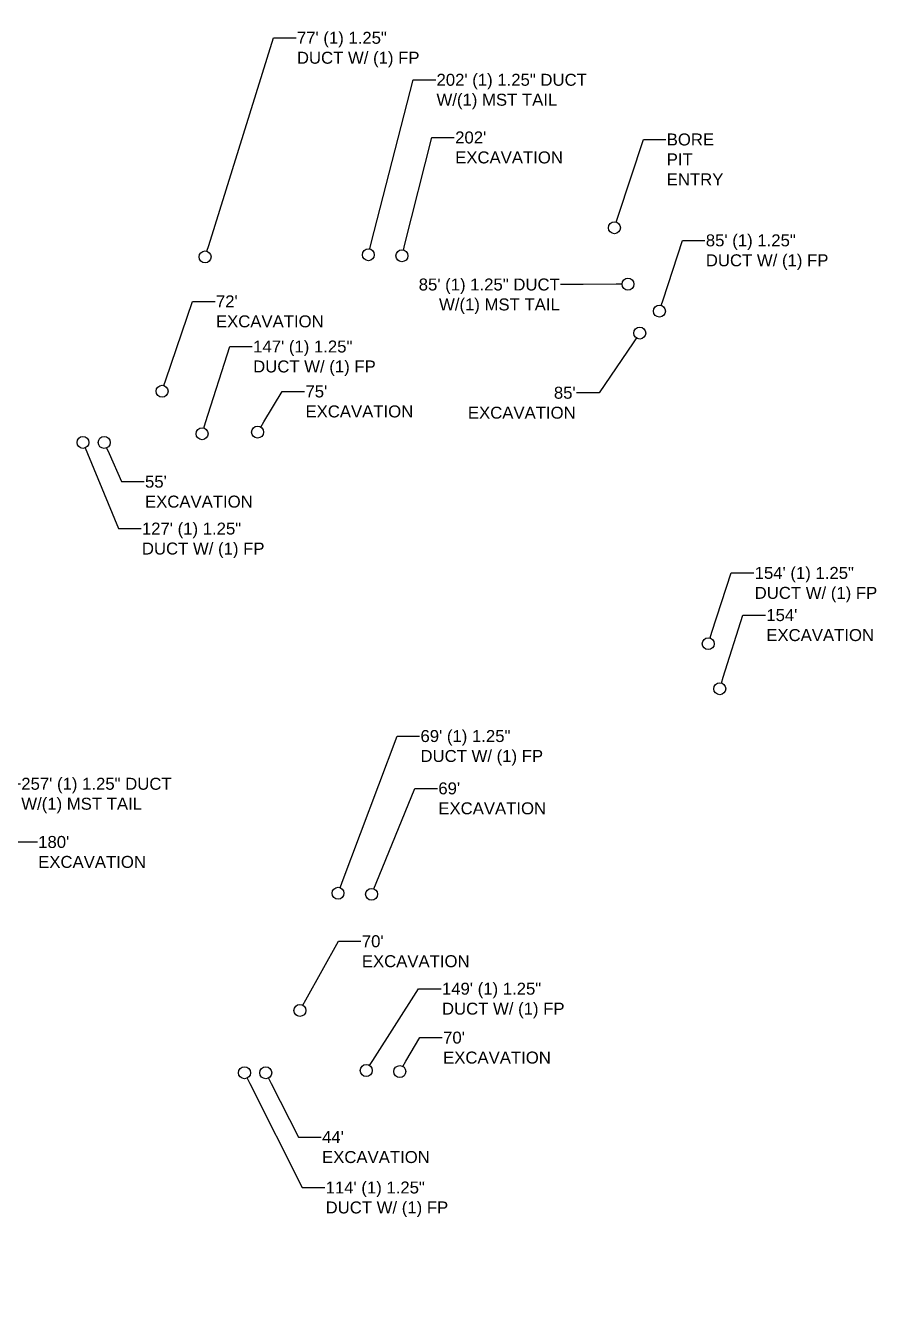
# Model space of a CAD drawing. Header units: millimetres. Extents: x -41032736 to 811436, y 699275 to 12282705.
# Drawn here: x -41031512 to -41031158, y 12280248 to 12280788 of the extents above; entities that cross this region are included whole.
import ezdxf
from ezdxf import colors
from ezdxf.entities.mleader import LeaderData, LeaderLine
from ezdxf.math import Vec2, Vec3

# ---------------------------------------------------------------- set-up
doc = ezdxf.new("R2010")
doc.units = ezdxf.units.MM
doc.header["$MEASUREMENT"] = 0
doc.layers.get('0').update_dxf_attribs({"linetype": 'CONTINUOUS'})
doc.layers.add('EXCAVATION', color=1, linetype='CONTINUOUS')
doc.styles.add('Legend', font='arial.ttf')

# ---------------------------------------------------------------- blocks, each defined once
blk = doc.blocks.new('_DotBlank')
at = {"color": 0, "linetype": 'ByBlock', "lineweight": -2}
blk.add_line((-0.5, 0), (-1, 0), dxfattribs=at)
blk.add_circle((0, 0), 0.5, dxfattribs=at)

msp = doc.modelspace()

# ---------------------------------------------------------------- leaders
at = {"layer": 'EXCAVATION', "linetype": 'Continuous'}
ml = msp.add_multileader_mtext('Standard', dxfattribs=at)
ml.set_content('202\' (1) 1.25" DUCT\\PW/(1) {\\W1;MST TAIL}', color=256, style='Legend')
ml.set_leader_properties()
ml.set_arrow_properties(name='DOTBLANK')
ml.build(insert=Vec2(0, 0))
ml.multileader.update_dxf_attribs({"dogleg_length": 0.36, "arrow_head_size": 5})
ctx = ml.context
ctx.base_point, ctx.char_height, ctx.arrow_head_size, ctx.landing_gap_size, ctx.plane_origin = Vec3(-41031340.35, 12280765.05), 5, 5, 0.347, Vec3(-41031379.46, 12280582.12)
notes = []
notes.append((ctx, [(0, (1, 1, 0), (-41031349.78, 12280765.05), (1, 0), 9.42, [(0, [(-41031368.49, 12280691.96)], 0, [])])]))
ctx.mtext.insert, ctx.mtext.width, ctx.mtext.flow_direction = Vec3(-41031340.01, 12280767.55), 0.00000000248, 5
ctx.mtext.has_bg_fill, ctx.mtext.bg_color, ctx.mtext.bg_scale_factor, ctx.mtext.bg_transparency, ctx.mtext.use_window_bg_color = 1, -1027028792, 1.5, 0, 1
ml = msp.add_multileader_mtext('Standard', dxfattribs=at)
ml.set_content('85\' (1) 1.25"\\PDUCT W/ (1) FP', color=256, style='Legend')
ml.set_leader_properties()
ml.set_arrow_properties(name='DOTBLANK')
ml.build(insert=Vec2(0, 0))
ml.multileader.update_dxf_attribs({"dogleg_length": 0.36, "arrow_head_size": 5})
ctx = ml.context
ctx.base_point, ctx.char_height, ctx.arrow_head_size, ctx.landing_gap_size, ctx.plane_origin = Vec3(-41031227.86, 12280697.98), 5, 5, 0.347, Vec3(-41031257.86, 12280558.58)
notes.append((ctx, [(0, (1, 1, 0), (-41031237.28, 12280697.98), (1, 0), 9.42, [(0, [(-41031246.89, 12280668.42)], 0, [])])]))
ctx.mtext.insert, ctx.mtext.width, ctx.mtext.flow_direction = Vec3(-41031227.51, 12280700.48), 0.00000000248, 5
ctx.mtext.has_bg_fill, ctx.mtext.bg_color, ctx.mtext.bg_scale_factor, ctx.mtext.bg_transparency, ctx.mtext.use_window_bg_color = 1, -1027028792, 1.5, 0, 1
ml = msp.add_multileader_mtext('Standard', dxfattribs=at)
ml.set_content('85\' (1) 1.25" DUCT\\PW/(1) {\\W1;MST TAIL}', color=256, style='Legend')
ml.set_leader_properties()
ml.set_arrow_properties(name='DOTBLANK')
ml.build(insert=Vec2(0, 0))
ml.multileader.update_dxf_attribs({"dogleg_length": 0.36, "arrow_head_size": 5})
ctx = ml.context
ctx.base_point, ctx.char_height, ctx.arrow_head_size, ctx.landing_gap_size, ctx.plane_origin = Vec3(-41031363.03, 12280679.54), 5, 5, 0.347, Vec3(-41031273.42, 12280579.96)
ctx.text_align_type = 2
notes.append((ctx, [(1, (1, 1, 0), (-41031278.75, 12280679.54), (-1, 0), 9.42, [(0, [(-41031260.02, 12280679.68)], 0, [])])]))
ctx.mtext.insert, ctx.mtext.width, ctx.mtext.alignment, ctx.mtext.flow_direction = Vec3(-41031288.52, 12280682.04), 0.00000000248, 3, 5
ctx.mtext.has_bg_fill, ctx.mtext.bg_color, ctx.mtext.bg_scale_factor, ctx.mtext.bg_transparency, ctx.mtext.use_window_bg_color = 1, -1027028792, 1.5, 0, 1
at = {"layer": 'EXCAVATION', "color": 1, "lineweight": 9}
ml = msp.add_multileader_mtext('Standard', dxfattribs=at)
ml.set_content("72' \\PEXCAVATION ", color=1, style='Legend')
ml.set_leader_properties()
ml.set_arrow_properties(name='DOTBLANK')
ml.build(insert=Vec2(0, 0))
ml.multileader.update_dxf_attribs({"dogleg_length": 0.36, "arrow_head_size": 5})
ctx = ml.context
ctx.base_point, ctx.char_height, ctx.arrow_head_size, ctx.landing_gap_size, ctx.plane_origin = Vec3(-41031432.51, 12280672.48), 5, 5, 0.347, Vec3(-41031430.8, 12280600.52)
notes.append((ctx, [(1, (1, 1, 0), (-41031441.93, 12280672.48), (1, 0), 9.42, [(0, [(-41031454.67, 12280634.95)], 0, [])])]))
ctx.mtext.insert, ctx.mtext.width, ctx.mtext.defined_height, ctx.mtext.flow_direction = Vec3(-41031432.16, 12280674.98), 35.783, 11.4, 5
ctx.mtext.has_bg_fill, ctx.mtext.bg_color, ctx.mtext.bg_scale_factor, ctx.mtext.bg_transparency, ctx.mtext.use_window_bg_color = 1, -1027028792, 1.5, 0, 1
at = {"layer": 'EXCAVATION', "linetype": 'Continuous'}
ml = msp.add_multileader_mtext('Standard', dxfattribs=at)
ml.set_content('127\' (1) 1.25"\\PDUCT W/ (1) FP', color=256, style='Legend')
ml.set_leader_properties()
ml.set_arrow_properties(name='DOTBLANK')
ml.build(insert=Vec2(0, 0))
ml.multileader.update_dxf_attribs({"dogleg_length": 0.36, "arrow_head_size": 5})
ctx = ml.context
ctx.base_point, ctx.char_height, ctx.arrow_head_size, ctx.landing_gap_size, ctx.plane_origin = Vec3(-41031463.43, 12280577.58), 5, 5, 0.347, Vec3(-41031498.66, 12280503.75)
notes.append((ctx, [(0, (1, 1, 0), (-41031472.85, 12280577.58), (1, 0), 9.42, [(0, [(-41031487.69, 12280613.59)], 0, [])])]))
ctx.mtext.insert, ctx.mtext.width, ctx.mtext.flow_direction = Vec3(-41031463.08, 12280580.08), 0.00000000248, 5
ctx.mtext.has_bg_fill, ctx.mtext.bg_color, ctx.mtext.bg_scale_factor, ctx.mtext.bg_transparency, ctx.mtext.use_window_bg_color = 1, -1027028792, 1.5, 0, 1
ml = msp.add_multileader_mtext('Standard', dxfattribs=at)
ml.set_content('154\' (1) 1.25"\\PDUCT W/ (1) FP', color=256, style='Legend')
ml.set_leader_properties()
ml.set_arrow_properties(name='DOTBLANK')
ml.build(insert=Vec2(0, 0))
ml.multileader.update_dxf_attribs({"dogleg_length": 0.36, "arrow_head_size": 5})
ctx = ml.context
ctx.base_point, ctx.char_height, ctx.arrow_head_size, ctx.landing_gap_size, ctx.plane_origin = Vec3(-41031207.46, 12280559.07), 5, 5, 0.347, Vec3(-41031237.46, 12280419.67)
notes.append((ctx, [(0, (1, 1, 0), (-41031216.88, 12280559.07), (1, 0), 9.42, [(0, [(-41031226.49, 12280529.51)], 0, [])])]))
ctx.mtext.insert, ctx.mtext.width, ctx.mtext.flow_direction = Vec3(-41031207.11, 12280561.57), 0.00000000248, 5
ctx.mtext.has_bg_fill, ctx.mtext.bg_color, ctx.mtext.bg_scale_factor, ctx.mtext.bg_transparency, ctx.mtext.use_window_bg_color = 1, -1027028792, 1.5, 0, 1
ml = msp.add_multileader_mtext('Standard', dxfattribs=at)
ml.set_content('69\' (1) 1.25"\\PDUCT W/ (1) FP', color=256, style='Legend')
ml.set_leader_properties()
ml.set_arrow_properties(name='DOTBLANK')
ml.build(insert=Vec2(0, 0))
ml.multileader.update_dxf_attribs({"dogleg_length": 0.36, "arrow_head_size": 5})
ctx = ml.context
ctx.base_point, ctx.char_height, ctx.arrow_head_size, ctx.landing_gap_size, ctx.plane_origin = Vec3(-41031347.05, 12280490.93), 5, 5, 0.347, Vec3(-41031392.13, 12280315.4)
notes.append((ctx, [(0, (1, 1, 0), (-41031356.48, 12280490.93), (1, 0), 9.42, [(0, [(-41031381.16, 12280425.24)], 0, [])])]))
ctx.mtext.insert, ctx.mtext.width, ctx.mtext.flow_direction = Vec3(-41031346.71, 12280493.43), 0.00000000248, 5
ctx.mtext.has_bg_fill, ctx.mtext.bg_color, ctx.mtext.bg_scale_factor, ctx.mtext.bg_transparency, ctx.mtext.use_window_bg_color = 1, -1027028792, 1.5, 0, 1
ml = msp.add_multileader_mtext('Standard', dxfattribs=at)
ml.set_content('257\' (1) 1.25" DUCT\\PW/(1) {\\W1;MST TAIL}', color=256, style='Legend')
ml.set_leader_properties()
ml.set_arrow_properties(name='DOTBLANK')
ml.build(insert=Vec2(0, 0))
ml.multileader.update_dxf_attribs({"dogleg_length": 0.36, "arrow_head_size": 5})
ctx = ml.context
ctx.base_point, ctx.char_height, ctx.arrow_head_size, ctx.landing_gap_size, ctx.plane_origin = Vec3(-41031513.82, 12280470.99), 5, 5, 0.347, Vec3(-41031549.76, 12280305.69)
notes.append((ctx, [(0, (1, 1, 0), (-41031523.24, 12280470.99), (1, 0), 9.42, [(0, [(-41031538.79, 12280415.53)], 0, [])])]))
ctx.mtext.insert, ctx.mtext.width, ctx.mtext.flow_direction = Vec3(-41031513.47, 12280473.49), 0.00000000248, 5
ctx.mtext.has_bg_fill, ctx.mtext.bg_color, ctx.mtext.bg_scale_factor, ctx.mtext.bg_transparency, ctx.mtext.use_window_bg_color = 1, -1027028792, 1.5, 0, 1
ml = msp.add_multileader_mtext('Standard', dxfattribs=at)
ml.set_content('149\' (1) 1.25"\\PDUCT W/ (1) FP', color=256, style='Legend')
ml.set_leader_properties()
ml.set_arrow_properties(name='DOTBLANK')
ml.build(insert=Vec2(0, 0))
ml.multileader.update_dxf_attribs({"dogleg_length": 0.36, "arrow_head_size": 5})
ctx = ml.context
ctx.base_point, ctx.char_height, ctx.arrow_head_size, ctx.landing_gap_size, ctx.plane_origin = Vec3(-41031338.08, 12280385.39), 5, 5, 0.347, Vec3(-41031380.33, 12280241.38)
notes.append((ctx, [(0, (1, 1, 0), (-41031347.51, 12280385.39), (1, 0), 9.42, [(0, [(-41031369.36, 12280351.22)], 0, [])])]))
ctx.mtext.insert, ctx.mtext.width, ctx.mtext.flow_direction = Vec3(-41031337.74, 12280387.89), 0.00000000248, 5
ctx.mtext.has_bg_fill, ctx.mtext.bg_color, ctx.mtext.bg_scale_factor, ctx.mtext.bg_transparency, ctx.mtext.use_window_bg_color = 1, -1027028792, 1.5, 0, 1
for ctx, leaders in notes:
    for number, flags, end, landing, length, lines in leaders:
        leader = LeaderData()
        leader.index, (leader.has_last_leader_line, leader.has_dogleg_vector, leader.attachment_direction) = number, flags
        leader.last_leader_point, leader.dogleg_vector, leader.dogleg_length = Vec3(end), Vec3(landing), length
        for number, points, colour, breaks in lines:
            line = LeaderLine()
            line.index, line.vertices, line.color, line.breaks = number, Vec3.list(points), colors.encode_raw_color(colour), breaks
            leader.lines.append(line)
        ctx.leaders.append(leader)

# ---------------------------------------------------------------- next in the draw order: leaders
at = {"layer": 'EXCAVATION', "color": 1, "lineweight": 9}
ml = msp.add_multileader_mtext('Standard', dxfattribs=at)
ml.set_content("202' \\PEXCAVATION ", color=1, style='Legend')
ml.set_leader_properties()
ml.set_arrow_properties(name='DOTBLANK')
ml.build(insert=Vec2(0, 0))
ml.multileader.update_dxf_attribs({"dogleg_length": 0.36, "arrow_head_size": 5})
ctx = ml.context
ctx.base_point, ctx.char_height, ctx.arrow_head_size, ctx.landing_gap_size, ctx.plane_origin = Vec3(-41031332.56, 12280740.96), 5, 5, 0.347, Vec3(-41031339.84, 12280638.71)
notes = []
notes.append((ctx, [(1, (1, 1, 0), (-41031341.99, 12280740.96), (1, 0), 9.42, [(0, [(-41031354.47, 12280691.52)], 0, [])])]))
ctx.mtext.insert, ctx.mtext.width, ctx.mtext.defined_height, ctx.mtext.flow_direction = Vec3(-41031332.22, 12280743.46), 35.783, 11.4, 5
ctx.mtext.has_bg_fill, ctx.mtext.bg_color, ctx.mtext.bg_scale_factor, ctx.mtext.bg_transparency, ctx.mtext.use_window_bg_color = 1, -1027028792, 1.5, 0, 1
at = {"layer": 'EXCAVATION', "color": 7, "lineweight": 9}
ml = msp.add_multileader_mtext('Standard', dxfattribs=at)
ml.set_content('BORE PIT ENTRY ', color=7, style='Legend')
ml.set_leader_properties()
ml.set_arrow_properties(name='DOTBLANK')
ml.build(insert=Vec2(0, 0))
ml.multileader.update_dxf_attribs({"dogleg_length": 0.36, "arrow_head_size": 5})
ctx = ml.context
ctx.base_point, ctx.char_height, ctx.arrow_head_size, ctx.landing_gap_size, ctx.plane_origin = Vec3(-41031244.18, 12280740.12), 5, 5, 0.347, Vec3(-41031251.05, 12280650.45)
notes.append((ctx, [(1, (1, 1, 0), (-41031253.6, 12280740.12), (1, 0), 9.42, [(0, [(-41031265.69, 12280703.27)], 0, [])])]))
ctx.mtext.insert, ctx.mtext.width, ctx.mtext.defined_height, ctx.mtext.flow_direction = Vec3(-41031243.84, 12280742.62), 22.8053, 11.4, 5
ctx.mtext.has_bg_fill, ctx.mtext.bg_color, ctx.mtext.bg_scale_factor, ctx.mtext.bg_transparency, ctx.mtext.use_window_bg_color = 1, -1027028792, 1.5, 0, 1
at = {"layer": 'EXCAVATION', "color": 1, "lineweight": 9}
ml = msp.add_multileader_mtext('Standard', dxfattribs=at)
ml.set_content("85' \\PEXCAVATION ", color=1, style='Legend')
ml.set_leader_properties()
ml.set_arrow_properties(name='DOTBLANK')
ml.build(insert=Vec2(0, 0))
ml.multileader.update_dxf_attribs({"dogleg_length": 0.36, "arrow_head_size": 5})
ctx = ml.context
ctx.base_point, ctx.char_height, ctx.arrow_head_size, ctx.landing_gap_size, ctx.plane_origin = Vec3(-41031330.56, 12280634.33), 5, 5, 0.347, Vec3(-41031233.79, 12280636.55)
ctx.text_align_type = 2
notes.append((ctx, [(0, (1, 1, 0), (-41031272.12, 12280634.33), (-1, 0), 9.42, [(0, [(-41031255.11, 12280659.26)], 0, [])])]))
ctx.mtext.insert, ctx.mtext.width, ctx.mtext.defined_height, ctx.mtext.alignment, ctx.mtext.flow_direction = Vec3(-41031281.88, 12280636.83), 35.783, 11.4, 3, 5
ctx.mtext.has_bg_fill, ctx.mtext.bg_color, ctx.mtext.bg_scale_factor, ctx.mtext.bg_transparency, ctx.mtext.use_window_bg_color = 1, -1027028792, 1.5, 0, 1
ml = msp.add_multileader_mtext('Standard', dxfattribs=at)
ml.set_content("55' \\PEXCAVATION ", color=1, style='Legend')
ml.set_leader_properties()
ml.set_arrow_properties(name='DOTBLANK')
ml.build(insert=Vec2(0, 0))
ml.multileader.update_dxf_attribs({"dogleg_length": 0.36, "arrow_head_size": 5})
ctx = ml.context
ctx.base_point, ctx.char_height, ctx.arrow_head_size, ctx.landing_gap_size, ctx.plane_origin = Vec3(-41031462.14, 12280597.19), 5, 5, 0.347, Vec3(-41031464.19, 12280560.73)
notes.append((ctx, [(1, (1, 1, 0), (-41031471.56, 12280597.19), (1, 0), 9.42, [(0, [(-41031478.83, 12280613.55)], 0, [])])]))
ctx.mtext.insert, ctx.mtext.width, ctx.mtext.defined_height, ctx.mtext.flow_direction = Vec3(-41031461.79, 12280599.69), 35.783, 11.4, 5
ctx.mtext.has_bg_fill, ctx.mtext.bg_color, ctx.mtext.bg_scale_factor, ctx.mtext.bg_transparency, ctx.mtext.use_window_bg_color = 1, -1027028792, 1.5, 0, 1
ml = msp.add_multileader_mtext('Standard', dxfattribs=at)
ml.set_content("154' \\PEXCAVATION ", color=1, style='Legend')
ml.set_leader_properties()
ml.set_arrow_properties(name='DOTBLANK')
ml.build(insert=Vec2(0, 0))
ml.multileader.update_dxf_attribs({"dogleg_length": 0.36, "arrow_head_size": 5})
ctx = ml.context
ctx.base_point, ctx.char_height, ctx.arrow_head_size, ctx.landing_gap_size, ctx.plane_origin = Vec3(-41031202.6, 12280541.44), 5, 5, 0.347, Vec3(-41031197.83, 12280476.26)
notes.append((ctx, [(1, (1, 1, 0), (-41031212.02, 12280541.44), (1, 0), 9.42, [(0, [(-41031221.7, 12280510.69)], 0, [])])]))
ctx.mtext.insert, ctx.mtext.width, ctx.mtext.defined_height, ctx.mtext.flow_direction = Vec3(-41031202.25, 12280543.94), 35.783, 11.4, 5
ctx.mtext.has_bg_fill, ctx.mtext.bg_color, ctx.mtext.bg_scale_factor, ctx.mtext.bg_transparency, ctx.mtext.use_window_bg_color = 1, -1027028792, 1.5, 0, 1
ml = msp.add_multileader_mtext('Standard', dxfattribs=at)
ml.set_content("69' \\PEXCAVATION ", color=1, style='Legend')
ml.set_leader_properties()
ml.set_arrow_properties(name='DOTBLANK')
ml.build(insert=Vec2(0, 0))
ml.multileader.update_dxf_attribs({"dogleg_length": 0.36, "arrow_head_size": 5})
ctx = ml.context
ctx.base_point, ctx.char_height, ctx.arrow_head_size, ctx.landing_gap_size, ctx.plane_origin = Vec3(-41031339.6, 12280469.07), 5, 5, 0.347, Vec3(-41031352.5, 12280371.99)
notes.append((ctx, [(1, (1, 1, 0), (-41031349.02, 12280469.07), (1, 0), 9.42, [(0, [(-41031367.14, 12280424.81)], 0, [])])]))
ctx.mtext.insert, ctx.mtext.width, ctx.mtext.defined_height, ctx.mtext.flow_direction = Vec3(-41031339.25, 12280471.57), 35.783, 11.4, 5
ctx.mtext.has_bg_fill, ctx.mtext.bg_color, ctx.mtext.bg_scale_factor, ctx.mtext.bg_transparency, ctx.mtext.use_window_bg_color = 1, -1027028792, 1.5, 0, 1
ml = msp.add_multileader_mtext('Standard', dxfattribs=at)
ml.set_content("180' \\PEXCAVATION ", color=1, style='Legend')
ml.set_leader_properties()
ml.set_arrow_properties(name='DOTBLANK')
ml.build(insert=Vec2(0, 0))
ml.multileader.update_dxf_attribs({"dogleg_length": 0.36, "arrow_head_size": 5})
ctx = ml.context
ctx.base_point, ctx.char_height, ctx.arrow_head_size, ctx.landing_gap_size, ctx.plane_origin = Vec3(-41031506.75, 12280446.69), 5, 5, 0.347, Vec3(-41031510.14, 12280362.28)
notes.append((ctx, [(1, (1, 1, 0), (-41031516.18, 12280446.69), (1, 0), 9.42, [(0, [(-41031524.77, 12280415.1)], 0, [])])]))
ctx.mtext.insert, ctx.mtext.width, ctx.mtext.defined_height, ctx.mtext.flow_direction = Vec3(-41031506.41, 12280449.19), 35.783, 11.4, 5
ctx.mtext.has_bg_fill, ctx.mtext.bg_color, ctx.mtext.bg_scale_factor, ctx.mtext.bg_transparency, ctx.mtext.use_window_bg_color = 1, -1027028792, 1.5, 0, 1
ml = msp.add_multileader_mtext('Standard', dxfattribs=at)
ml.set_content("70' \\PEXCAVATION ", color=1, style='Legend')
ml.set_leader_properties()
ml.set_arrow_properties(name='DOTBLANK')
ml.build(insert=Vec2(0, 0))
ml.multileader.update_dxf_attribs({"dogleg_length": 0.36, "arrow_head_size": 5})
ctx = ml.context
ctx.base_point, ctx.char_height, ctx.arrow_head_size, ctx.landing_gap_size, ctx.plane_origin = Vec3(-41031371.56, 12280405.22), 5, 5, 0.347, Vec3(-41031382.42, 12280323.5)
notes.append((ctx, [(1, (1, 1, 0), (-41031380.98, 12280405.22), (1, 0), 9.42, [(0, [(-41031397.06, 12280376.31)], 0, [])])]))
ctx.mtext.insert, ctx.mtext.width, ctx.mtext.defined_height, ctx.mtext.flow_direction = Vec3(-41031371.21, 12280407.72), 35.783, 11.4, 5
ctx.mtext.has_bg_fill, ctx.mtext.bg_color, ctx.mtext.bg_scale_factor, ctx.mtext.bg_transparency, ctx.mtext.use_window_bg_color = 1, -1027028792, 1.5, 0, 1
ml = msp.add_multileader_mtext('Standard', dxfattribs=at)
ml.set_content("70' \\PEXCAVATION ", color=1, style='Legend')
ml.set_leader_properties()
ml.set_arrow_properties(name='DOTBLANK')
ml.build(insert=Vec2(0, 0))
ml.multileader.update_dxf_attribs({"dogleg_length": 0.36, "arrow_head_size": 5})
ctx = ml.context
ctx.base_point, ctx.char_height, ctx.arrow_head_size, ctx.landing_gap_size, ctx.plane_origin = Vec3(-41031337.61, 12280364.96), 5, 5, 0.347, Vec3(-41031340.71, 12280297.97)
notes.append((ctx, [(1, (1, 1, 0), (-41031347.03, 12280364.96), (1, 0), 9.42, [(0, [(-41031355.34, 12280350.79)], 0, [])])]))
ctx.mtext.insert, ctx.mtext.width, ctx.mtext.defined_height, ctx.mtext.flow_direction = Vec3(-41031337.26, 12280367.46), 35.783, 11.4, 5
ctx.mtext.has_bg_fill, ctx.mtext.bg_color, ctx.mtext.bg_scale_factor, ctx.mtext.bg_transparency, ctx.mtext.use_window_bg_color = 1, -1027028792, 1.5, 0, 1
for ctx, leaders in notes:
    for number, flags, end, landing, length, lines in leaders:
        leader = LeaderData()
        leader.index, (leader.has_last_leader_line, leader.has_dogleg_vector, leader.attachment_direction) = number, flags
        leader.last_leader_point, leader.dogleg_vector, leader.dogleg_length = Vec3(end), Vec3(landing), length
        for number, points, colour, breaks in lines:
            line = LeaderLine()
            line.index, line.vertices, line.color, line.breaks = number, Vec3.list(points), colors.encode_raw_color(colour), breaks
            leader.lines.append(line)
        ctx.leaders.append(leader)

# ---------------------------------------------------------------- next in the draw order: leaders
at = {"layer": 'EXCAVATION', "linetype": 'Continuous'}
ml = msp.add_multileader_mtext('Standard', dxfattribs=at)
ml.set_content('77\' (1) 1.25"\\PDUCT W/ (1) FP', color=256, style='Legend')
ml.set_leader_properties()
ml.set_arrow_properties(name='DOTBLANK')
ml.build(insert=Vec2(0, 0))
ml.multileader.update_dxf_attribs({"dogleg_length": 0.36, "arrow_head_size": 5})
ctx = ml.context
ctx.base_point, ctx.char_height, ctx.arrow_head_size, ctx.landing_gap_size, ctx.plane_origin = Vec3(-41031398.68, 12280782.59), 5, 5, 0.347, Vec3(-41031447.64, 12280581.22)
notes = []
notes.append((ctx, [(0, (1, 1, 0), (-41031408.1, 12280782.59), (1, 0), 9.42, [(0, [(-41031436.68, 12280691.06)], 0, [])])]))
ctx.mtext.insert, ctx.mtext.width, ctx.mtext.flow_direction = Vec3(-41031398.33, 12280785.09), 0.00000000248, 5
ctx.mtext.has_bg_fill, ctx.mtext.bg_color, ctx.mtext.bg_scale_factor, ctx.mtext.bg_transparency, ctx.mtext.use_window_bg_color = 1, -1027028792, 1.5, 0, 1
ml = msp.add_multileader_mtext('Standard', dxfattribs=at)
ml.set_content('147\' (1) 1.25"\\PDUCT W/ (1) FP', color=256, style='Legend')
ml.set_leader_properties()
ml.set_arrow_properties(name='DOTBLANK')
ml.build(insert=Vec2(0, 0))
ml.multileader.update_dxf_attribs({"dogleg_length": 0.36, "arrow_head_size": 5})
ctx = ml.context
ctx.base_point, ctx.char_height, ctx.arrow_head_size, ctx.landing_gap_size, ctx.plane_origin = Vec3(-41031416.96, 12280653.64), 5, 5, 0.347, Vec3(-41031439.73, 12280508.46)
notes.append((ctx, [(0, (1, 1, 0), (-41031426.38, 12280653.64), (1, 0), 9.42, [(0, [(-41031437.96, 12280617.19)], 0, [])])]))
ctx.mtext.insert, ctx.mtext.width, ctx.mtext.flow_direction = Vec3(-41031416.61, 12280656.14), 0.00000000248, 5
ctx.mtext.has_bg_fill, ctx.mtext.bg_color, ctx.mtext.bg_scale_factor, ctx.mtext.bg_transparency, ctx.mtext.use_window_bg_color = 1, -1027028792, 1.5, 0, 1
ml = msp.add_multileader_mtext('Standard', dxfattribs=at)
ml.set_content('114\' (1) 1.25"\\PDUCT W/ (1) FP', color=256, style='Legend')
ml.set_leader_properties()
ml.set_arrow_properties(name='DOTBLANK')
ml.build(insert=Vec2(0, 0))
ml.multileader.update_dxf_attribs({"dogleg_length": 0.36, "arrow_head_size": 5})
ctx = ml.context
ctx.base_point, ctx.char_height, ctx.arrow_head_size, ctx.landing_gap_size, ctx.plane_origin = Vec3(-41031386.69, 12280302.35), 5, 5, 0.347, Vec3(-41031431.19, 12280240.47)
notes.append((ctx, [(0, (1, 1, 0), (-41031396.11, 12280302.35), (1, 0), 9.42, [(0, [(-41031420.22, 12280350.31)], 0, [])])]))
ctx.mtext.insert, ctx.mtext.width, ctx.mtext.flow_direction = Vec3(-41031386.34, 12280304.85), 0.00000000248, 5
ctx.mtext.has_bg_fill, ctx.mtext.bg_color, ctx.mtext.bg_scale_factor, ctx.mtext.bg_transparency, ctx.mtext.use_window_bg_color = 1, -1027028792, 1.5, 0, 1
for ctx, leaders in notes:
    for number, flags, end, landing, length, lines in leaders:
        leader = LeaderData()
        leader.index, (leader.has_last_leader_line, leader.has_dogleg_vector, leader.attachment_direction) = number, flags
        leader.last_leader_point, leader.dogleg_vector, leader.dogleg_length = Vec3(end), Vec3(landing), length
        for number, points, colour, breaks in lines:
            line = LeaderLine()
            line.index, line.vertices, line.color, line.breaks = number, Vec3.list(points), colors.encode_raw_color(colour), breaks
            leader.lines.append(line)
        ctx.leaders.append(leader)

# ---------------------------------------------------------------- next in the draw order: leaders
at = {"layer": 'EXCAVATION', "color": 1, "lineweight": 9}
ml = msp.add_multileader_mtext('Standard', dxfattribs=at)
ml.set_content("75' \\PEXCAVATION ", color=1, style='Legend')
ml.set_leader_properties()
ml.set_arrow_properties(name='DOTBLANK')
ml.build(insert=Vec2(0, 0))
ml.multileader.update_dxf_attribs({"dogleg_length": 0.36, "arrow_head_size": 5})
ctx = ml.context
ctx.base_point, ctx.char_height, ctx.arrow_head_size, ctx.landing_gap_size, ctx.plane_origin = Vec3(-41031395.09, 12280634.86), 5, 5, 0.347, Vec3(-41031400.11, 12280565.05)
notes = []
notes.append((ctx, [(1, (1, 1, 0), (-41031404.52, 12280634.86), (1, 0), 9.42, [(0, [(-41031414.74, 12280617.87)], 0, [])])]))
ctx.mtext.insert, ctx.mtext.width, ctx.mtext.defined_height, ctx.mtext.flow_direction = Vec3(-41031394.75, 12280637.36), 35.783, 11.4, 5
ctx.mtext.has_bg_fill, ctx.mtext.bg_color, ctx.mtext.bg_scale_factor, ctx.mtext.bg_transparency, ctx.mtext.use_window_bg_color = 1, -1027028792, 1.5, 0, 1
ml = msp.add_multileader_mtext('Standard', dxfattribs=at)
ml.set_content("44' \\PEXCAVATION ", color=1, style='Legend')
ml.set_leader_properties()
ml.set_arrow_properties(name='DOTBLANK')
ml.build(insert=Vec2(0, 0))
ml.multileader.update_dxf_attribs({"dogleg_length": 0.36, "arrow_head_size": 5})
ctx = ml.context
ctx.base_point, ctx.char_height, ctx.arrow_head_size, ctx.landing_gap_size, ctx.plane_origin = Vec3(-41031388.17, 12280323.41), 5, 5, 0.347, Vec3(-41031396.72, 12280297.45)
notes.append((ctx, [(1, (1, 1, 0), (-41031397.6, 12280323.41), (1, 0), 9.42, [(0, [(-41031411.36, 12280350.27)], 0, [])])]))
ctx.mtext.insert, ctx.mtext.width, ctx.mtext.defined_height, ctx.mtext.flow_direction = Vec3(-41031387.83, 12280325.91), 35.783, 11.4, 5
ctx.mtext.has_bg_fill, ctx.mtext.bg_color, ctx.mtext.bg_scale_factor, ctx.mtext.bg_transparency, ctx.mtext.use_window_bg_color = 1, -1027028792, 1.5, 0, 1
for ctx, leaders in notes:
    for number, flags, end, landing, length, lines in leaders:
        leader = LeaderData()
        leader.index, (leader.has_last_leader_line, leader.has_dogleg_vector, leader.attachment_direction) = number, flags
        leader.last_leader_point, leader.dogleg_vector, leader.dogleg_length = Vec3(end), Vec3(landing), length
        for number, points, colour, breaks in lines:
            line = LeaderLine()
            line.index, line.vertices, line.color, line.breaks = number, Vec3.list(points), colors.encode_raw_color(colour), breaks
            leader.lines.append(line)
        ctx.leaders.append(leader)

doc.saveas('drawing.dxf')
